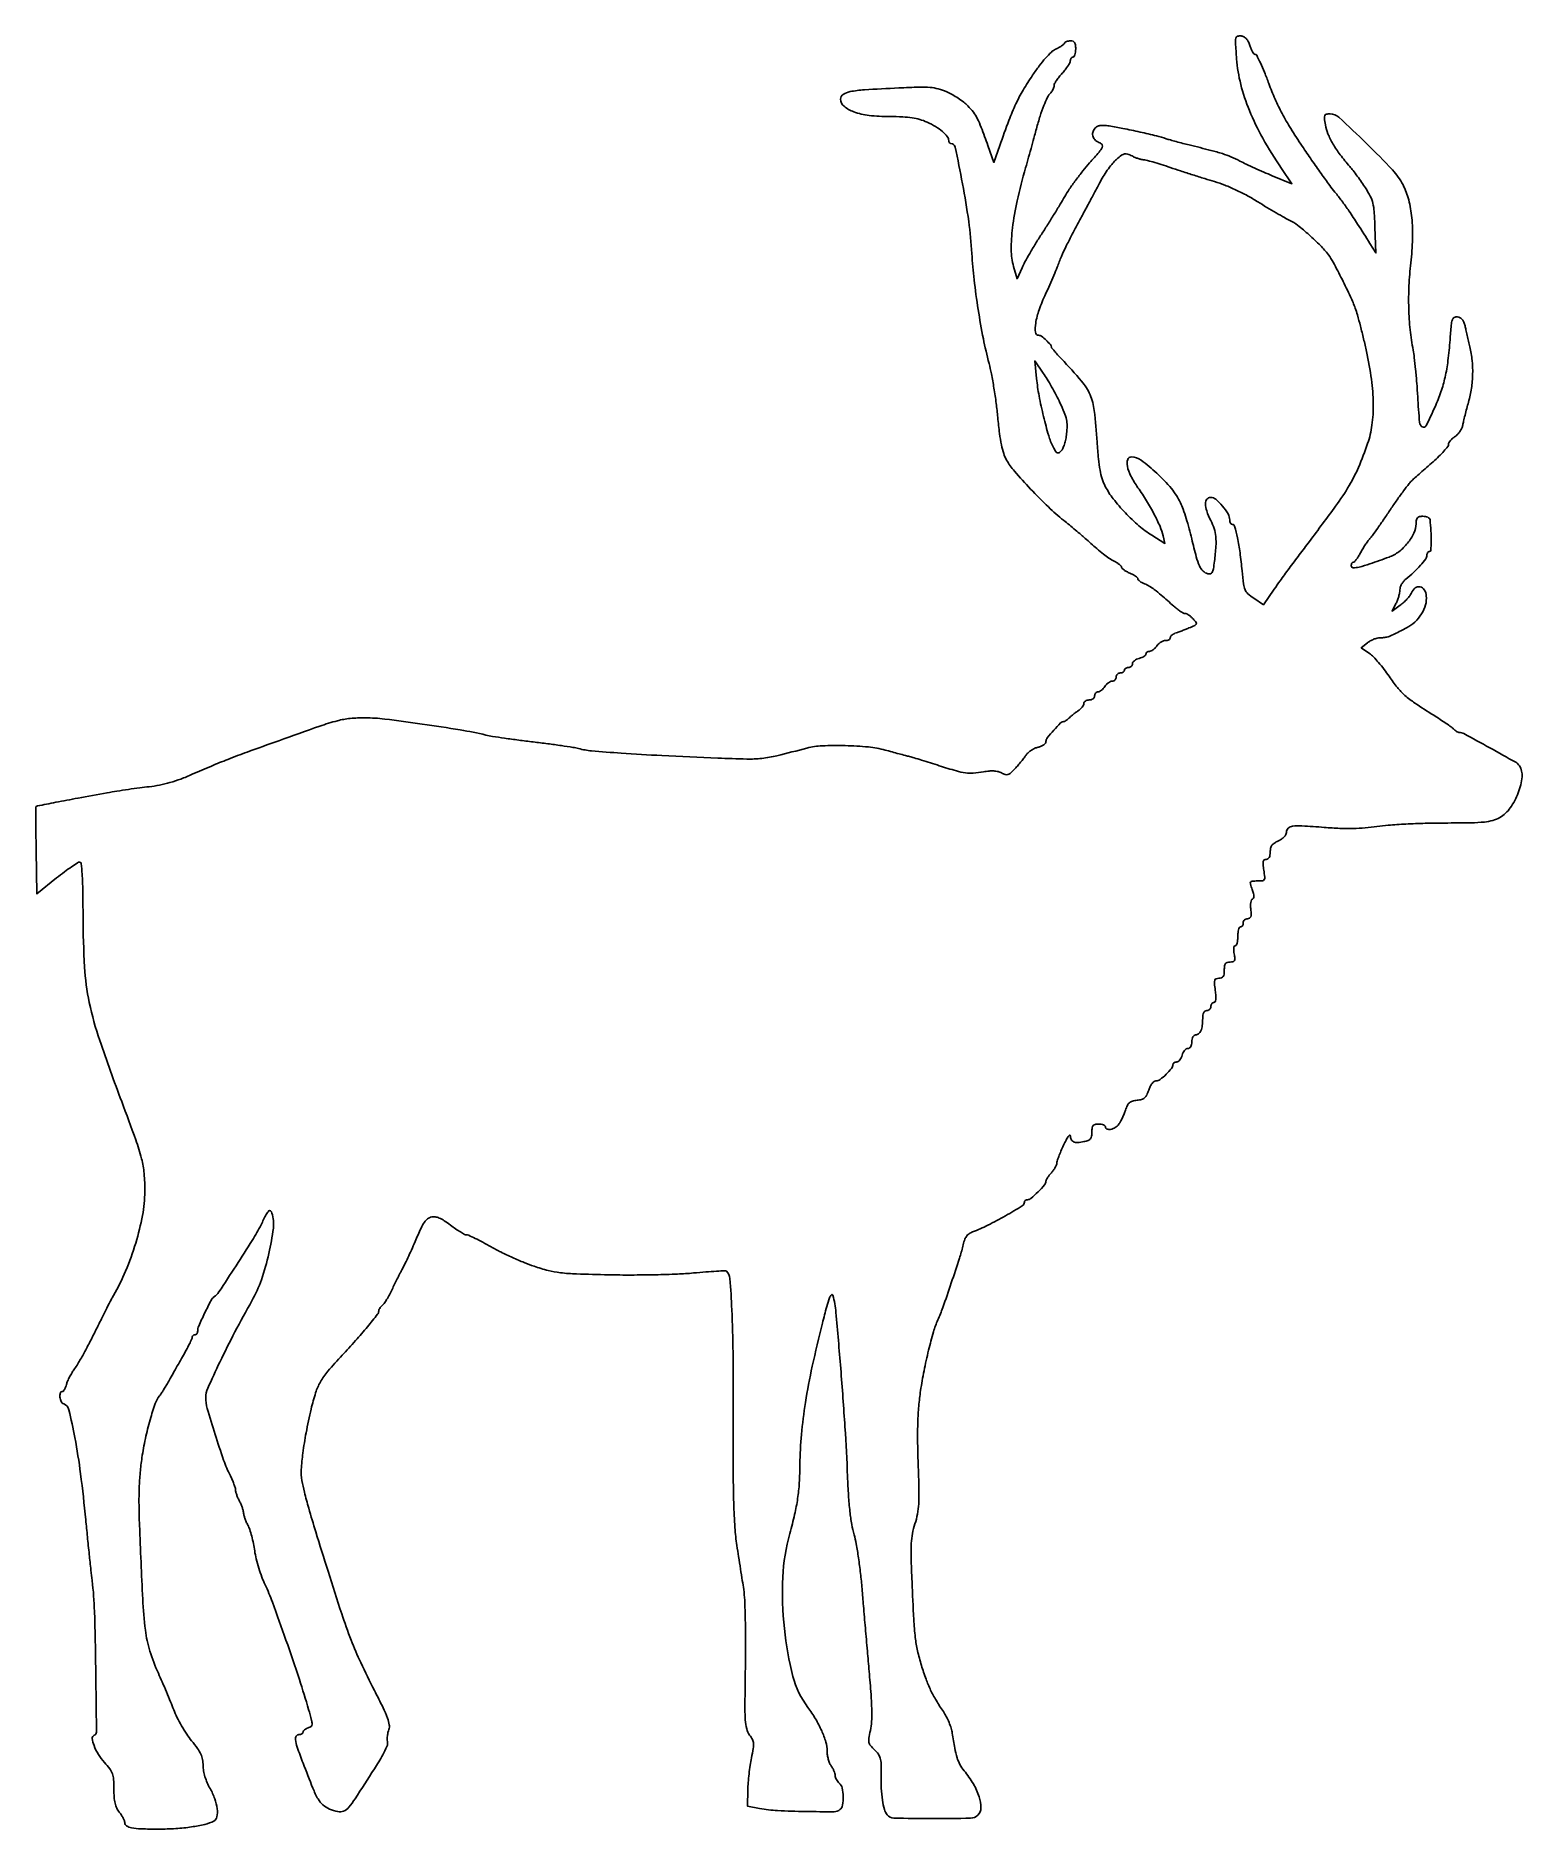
# Model space of a CAD drawing. Extents: x 0 to 550, y 0 to 664.
import ezdxf

# ---------------------------------------------------------------- set-up
doc = ezdxf.new("R2010")
doc.units = 0

msp = doc.modelspace()

# ---------------------------------------------------------------- linework, layer by layer
for points in [[(444.557055, 655.327208, 0.042878), (446.09555, 645.907653, 0.035307), (449.282562, 636.23181, 0.031072), (454.248621, 625.974705, 0.020306), (461.161692, 614.790367), (465.019697, 609.080734), (457.759848, 612.078774, -0.004973), (454.634711, 613.405869, -0.003813), (451.245645, 614.91587, -0.003856), (448.095868, 616.377564, -0.009121), (445.778519, 617.526961, 0.018711), (442.472956, 619.088262, 0.024519), (439.341508, 620.24846, 0.01459), (435.062327, 621.463277, 0.002609), (427, 623.455207, -0.004278), (424.674331, 624.038048, -0.00366), (422.234375, 624.690869, -0.003688), (420.025349, 625.316832, -0.010503), (418.5, 625.796226, 0.021566), (414.917957, 626.835529, 0.004977), (408.796438, 628.264386, 0.005427), (402.399942, 629.61774, 0.01156), (397.421365, 630.49558, 0.021735), (395.39946, 630.714689, 0.058847), (393.961, 630.63827, 0.083742), (392.896302, 630.264369, 0.093585), (392.05949, 629.571681, 0.118543), (391.327067, 628.081182, 0.142343), (391.423571, 626.527459, 0.129255), (392.363864, 625.158636, 0.089612), (393.988892, 624.199813, -0.188452), (394.785353, 623.491555, -0.242649), (394.780834, 622.526512, -0.056727), (393.642273, 620.841073, -0.004631), (390.140583, 616.82195, 0.013073), (387.645041, 613.858068, 0.009387), (385.008274, 610.424649, 0.009489), (382.62025, 607.059433, 0.020108), (380.928068, 604.348113, -0.006057), (379.27914, 601.532986, -0.002603), (377.013849, 597.814763, -0.002575), (374.559895, 593.879176, -0.003398), (372.280617, 590.319164, 0.006298), (370.110245, 586.885558, 0.005954), (367.985226, 583.333903, 0.005928), (366.178845, 580.145201, 0.020656), (365.12369, 578.027535), (363.283233, 573.916741), (362.008146, 578.470905, -0.066566), (361.129598, 584.702631, -0.032031), (361.589462, 592.773046, -0.025557), (363.324801, 602.758753, -0.013337), (366.448419, 615, 0.00079), (367.577794, 619.0038, 0.000699), (368.741854, 623.178125, 0.000702), (369.779956, 626.94149, 0.002142), (370.470069, 629.5, -0.011346), (371.822307, 634.169679, -0.018201), (373.209051, 638.078052, -0.020433), (374.553923, 641.104083, -0.074777), (375.75, 642.821429, 0.04356), (376.228413, 643.424593, 0.035492), (376.632812, 644.143265, 0.036768), (376.910703, 644.863814, 0.07378), (377, 645.465673, -0.124492), (377.178215, 646.170348, -0.022274), (377.88125, 647.343293, -0.022842), (378.851449, 648.673452, -0.018879), (380, 650, 0.019867), (381.148494, 651.331792, 0.023647), (382.11875, 652.677689, 0.023377), (382.818574, 653.870498, 0.121553), (383, 654.605755, -0.070018), (383.074988, 655.138616, -0.085856), (383.29375, 655.590441, -0.100127), (383.618662, 655.892526, -0.138225), (384, 656, 0.254951), (384.384262, 656.209557, 0.06271), (384.70625, 656.88125, 0.048861), (384.927234, 657.850749, 0.031626), (385, 659, 0.030982), (384.908402, 660.47682, 0.111619), (384.590278, 661.358696, 0.162596), (384.002503, 661.833911, 0.089622), (383.083333, 662, 0.04108), (382.325313, 661.937616, 0.048768), (381.631771, 661.751867, 0.055853), (381.096754, 661.479603, 0.154364), (380.833333, 661.155291, -0.129043), (380.532981, 660.745525, -0.020558), (379.728475, 660.145912, -0.021605), (378.697874, 659.505241, -0.017427), (377.540199, 658.905291, 0.080229), (375.989575, 657.836707, 0.02056), (373.870805, 655.634856, 0.019098), (371.494786, 652.737559, 0.013451), (369.040199, 649.312204, 0.0156), (365.507876, 643.723844, 0.02425), (362.855573, 638.67849, 0.018995), (360.297003, 632.584685, 0.005914), (356.914864, 623.252625), (354.733933, 617.00525), (352.49466, 623.252625, 0.004075), (350.017679, 629.989807, 0.027045), (348.575515, 633.267102, 0.047061), (347.136152, 635.549327, 0.029335), (345.060175, 637.938442, 0.034294), (343.546524, 639.288131, 0.018094), (341.50162, 640.75869, 0.017921), (339.290025, 642.118986, 0.026325), (337.248218, 643.138124, 0.034867), (334.118472, 644.24739, 0.047587), (331.173919, 644.770458, 0.027606), (327.158638, 644.872888, 0.004684), (319.5, 644.573579, 0.003218), (306.774823, 643.874723, 0.031771), (301.458164, 643.207627, 0.099032), (298.914535, 642.174634, 0.252046), (298, 640.475663, 0.221064), (299.245257, 637.796794, 0.089054), (302.825379, 635.733151, 0.058405), (308.513174, 634.409889, 0.027402), (316.065724, 633.978038, -0.010063), (320.950193, 633.868346, -0.025967), (324.460724, 633.535607, -0.034115), (327.295207, 632.917735, -0.03577), (329.973235, 631.926985, -0.029525), (333.126092, 630.265957, -0.041292), (335.705243, 628.399434, -0.047973), (337.469738, 626.564874, -0.1691), (338, 625.041813, 0.075524), (338.060468, 624.643773, 0.089045), (338.235932, 624.306033, 0.100717), (338.496876, 624.080255, 0.128834), (338.803173, 624, -0.355107), (340.386322, 622.713383, -0.004491), (343.098042, 609.12303, -0.012522), (345.387729, 595.193637, -0.020178), (346.558463, 583.227572, 0.014667), (347.39747, 573.553202, 0.009894), (348.895796, 562.573678, 0.009933), (350.811092, 551.758798, 0.0158), (352.923528, 542.602601, -0.017229), (353.805434, 538.729545, -0.007255), (354.734811, 533.470742, -0.007168), (355.566741, 527.816157, -0.009272), (356.159124, 522.605386, 0.007644), (356.813673, 516.675827, 0.019381), (357.521162, 512.400265, 0.026552), (358.353899, 509.216639, 0.052115), (359.403934, 506.820826, 0.049663), (362.349536, 502.66363, 0.010607), (368.305705, 496.099812, 0.011745), (374.886935, 489.468449, 0.022381), (380.528497, 484.510941, -0.0029), (382.651659, 482.787007, -0.002316), (384.920871, 480.904864, -0.002341), (387.005324, 479.142935, -0.005919), (388.5, 477.836592, 0.002844), (392.775247, 474.053418, 0.013027), (395.325829, 471.936858, 0.021671), (397.276292, 470.534717, 0.025094), (399.25, 469.378897, -0.022742), (400.3031, 468.768824, -0.030606), (401.192187, 468.118209, -0.031284), (401.835231, 467.512537, -0.190446), (402, 467.09564, 0.21075), (402.178807, 466.690266, 0.032563), (402.88125, 466.128184, 0.031599), (403.851013, 465.538182, 0.022678), (405, 465, -0.024014), (406.148903, 464.45811, -0.033067), (407.11875, 463.857002, -0.034766), (407.817096, 463.280089, -0.20553), (408, 462.853929, 0.18904), (408.160621, 462.444278, 0.044846), (408.715545, 461.943831, 0.039958), (409.503303, 461.445194, 0.03029), (410.435898, 461.024371, -0.042881), (412.217231, 460.166017, -0.029378), (414.078917, 458.910106, -0.015866), (416.652716, 456.811905, -0.002893), (421.270271, 452.75, 0.01722), (422.538701, 451.697099, 0.021152), (423.794736, 450.807813, 0.020145), (424.893069, 450.159107, 0.123932), (425.525121, 450, -0.114716), (426.094047, 449.867729, -0.033541), (426.876866, 449.415427, -0.031777), (427.715904, 448.771586, -0.029304), (428.490983, 448.009964, -0.025093), (429.533722, 446.734616, -0.27657), (429.594148, 446.10421, -0.177799), (429.054291, 445.575692, -0.010341), (426.895971, 444.657602, -0.0019), (425.46746, 444.090835, -0.00171), (423.983504, 443.514435, -0.001713), (422.649093, 443.006606, -0.005408), (421.75, 442.679023, 0.048945), (421.080581, 442.366815, 0.055324), (420.514063, 441.940825, 0.063242), (420.127192, 441.471317, 0.141657), (420, 441.031385, -0.168416), (419.863594, 440.637904, -0.094796), (419.477348, 440.302969, -0.075511), (418.901346, 440.076501, -0.056026), (418.220759, 440, 0.091287), (417.434551, 439.855253, 0.047927), (416.540724, 439.4125, 0.045499), (415.683198, 438.765149, 0.052224), (415, 438, -0.038332), (414.353917, 437.234732, -0.039803), (413.606151, 436.5875, -0.043072), (412.871239, 436.139145, -0.115942), (412.279241, 436, 0.075101), (411.790476, 435.92617, 0.088817), (411.375777, 435.711847, 0.100695), (411.098553, 435.393142, 0.129515), (411, 435.019052, -0.196992), (410.827615, 434.598489, -0.05533), (410.265625, 434.141941, -0.046776), (409.457085, 433.722843, -0.034719), (408.5, 433.410644, 0.049341), (407.543644, 433.067489, 0.059134), (406.734375, 432.55872, 0.069524), (406.183419, 431.970385, 0.15466), (406, 431.391592, -0.10697), (405.885096, 430.860654, -0.099479), (405.559375, 430.40878, -0.095894), (405.072633, 430.105835, -0.091635), (404.5, 430, 0.064853), (403.926543, 429.925306, 0.082425), (403.440625, 429.70625, 0.098894), (403.115568, 429.381354, 0.148195), (403, 429, -0.148195), (402.884432, 428.618646, -0.098894), (402.559375, 428.29375, -0.082425), (402.073457, 428.074694, -0.064853), (401.5, 428, 0.099038), (400.927543, 427.885486, 0.097945), (400.440625, 427.559375, 0.097945), (400.114514, 427.072457, 0.099038), (400, 426.5, -0.098461), (399.886165, 425.92753, -0.097807), (399.561864, 425.440625, -0.098079), (399.077685, 425.114545, -0.099619), (398.508474, 425, 0.107418), (397.846761, 424.856181, 0.050645), (397.088184, 424.4125, 0.046919), (396.356259, 423.765087, 0.048682), (395.767927, 423, -0.041443), (395.196905, 422.234793, -0.043473), (394.515842, 421.5875, -0.047568), (393.831058, 421.140779, -0.121331), (393.259453, 421, 0.11835), (392.779072, 420.884679, 0.100623), (392.369964, 420.559375, 0.092478), (392.09527, 420.072881, 0.082583), (392, 419.5, -0.130775), (391.846791, 418.924246, -0.10214), (391.416667, 418.4375, -0.08892), (390.769411, 418.111864, -0.072314), (390, 418, 0.062099), (389.235262, 417.904653, 0.080414), (388.5875, 417.624223, 0.097914), (388.153955, 417.208638, 0.154036), (388, 416.720759, -0.121825), (387.853178, 416.127108, -0.043131), (387.376507, 415.38526, -0.039704), (386.68965, 414.628009, -0.037211), (385.877471, 413.970759, 0.009243), (384.969237, 413.316244, 0.006966), (383.994784, 412.564848, 0.007048), (383.098369, 411.832666, 0.016123), (382.448899, 411.25, -0.018884), (381.909499, 410.77143, -0.022998), (381.368778, 410.367188, -0.022389), (380.891864, 410.073998, -0.12729), (380.605907, 410, 0.198537), (379.395782, 409.499774, 0.0143), (376.850569, 406.812443, 0.015334), (374.477887, 403.989656, 0.168651), (374, 402.613159, -0.170956), (373.787315, 402.009293, -0.068045), (373.14035, 401.397285, -0.056721), (372.193327, 400.869501, -0.044758), (371.073531, 400.51615, 0.051927), (369.84662, 400.109614, 0.037513), (368.580165, 399.419859, 0.038126), (367.463639, 398.571212, 0.064709), (366.694989, 397.686695, -0.017576), (365.950608, 396.646953, -0.007335), (364.878034, 395.296331, -0.007246), (363.686579, 393.882689, -0.009318), (362.548692, 392.619963, -0.018562), (360.943042, 391.026462, -0.107267), (359.918037, 390.424841, -0.152863), (358.91754, 390.411164, -0.050465), (357.542386, 390.977316, 0.06175), (356.251479, 391.475121, 0.044452), (354.724191, 391.715115, 0.037822), (352.938442, 391.699774, 0.023672), (350.865151, 391.425482, -0.024335), (347.100036, 390.932442, -0.054771), (344.225468, 391.012614, -0.037078), (340.819187, 391.743758, -0.006381), (334.5, 393.686893, 0.001834), (331.217186, 394.729117, 0.001906), (327.96875, 395.733737, 0.001834), (325.152227, 396.58175, 0.008306), (323.5, 397.042883, -0.001414), (321.94808, 397.453049, -0.00044), (319.619015, 398.077858, -0.00044), (317.01771, 398.780607, -0.000485), (314.500901, 399.465524, 0.043031), (308.269923, 400.603639, 0.01751), (299.658157, 401.117827, 0.017146), (291.163662, 401.035694, 0.053074), (285.5, 400.179675, -0.004714), (274.413326, 397.388573, -0.031401), (268.806256, 396.400565, -0.032974), (263.223755, 396.145204, -0.005515), (252.5, 396.48034, -0.001861), (231.800669, 397.433041, -0.004691), (216.73819, 398.324231, -0.004784), (205.775433, 399.181578, -0.042357), (201, 400.01252, 0.02417), (198.901737, 400.456704, 0.003585), (194.624734, 401.116721, 0.004032), (189.556016, 401.820037, 0.003461), (184.21186, 402.480112, -0.003337), (178.815631, 403.145269, -0.003655), (173.589877, 403.863734, -0.003419), (169.12963, 404.54138, -0.018228), (166.71186, 405.016574, 0.016641), (157.216598, 406.914121, 0.005463), (143.126772, 409.087397, 0.004756), (129.238363, 410.939877, 0.028865), (122, 411.413764, 0.026225), (116.442688, 411.164766, 0.04045), (111.711343, 410.313247, 0.019311), (105.196804, 408.315605, 0.001978), (90, 402.937971, 0.001409), (78.366924, 398.732543, 0.005364), (71.14233, 396.009612, 0.007185), (65.09484, 393.555305, 0.004343), (58, 390.483602, -0.01494), (53.733588, 388.742868, -0.019658), (49.74106, 387.427749, -0.020931), (45.877302, 386.494362, -0.021784), (42, 385.901954, 0.0059), (38.551771, 385.486673, 0.003269), (34.353125, 384.902726, 0.003259), (30.10745, 384.255625, 0.005249), (26.5, 383.642818, 0.000993), (15.726102, 381.673945, 0.002185), (7.500314, 380.116633, 0.000416), (0.684417, 378.789485, 0.145108), (0.224552, 378.549288, 0.202629), (0.11455, 378.290125, 0.00039), (0.110929, 373.650505, 0.00266), (0.138782, 368.414242, 0.001634), (0.224552, 362.247308), (0.5, 346.21218), (7.801682, 352.10609, -0.007476), (10.68623, 354.364105, -0.010762), (13.310501, 356.268217, -0.006791), (15.547409, 357.774326, -0.146093), (16.301682, 357.998478, -0.383573), (16.920741, 357.440218, -0.010474), (17.249917, 353.507923, -0.011906), (17.479814, 347.579241, -0.002868), (17.570363, 337.748478, 0.013806), (18.148884, 319.143441, 0.036862), (19.899787, 305.994956, 0.030881), (23.741202, 291.99616, 0.007417), (31.874819, 269.320147, -0.003345), (37.07445, 255.187072, -0.02356), (39.230938, 248.184349, -0.041028), (40.170371, 242.698859, -0.023655), (40.440481, 236, -0.045084), (39.584177, 227.20984, -0.026594), (37.07066, 216.956137, -0.025974), (33.347226, 206.611565, -0.032659), (28.801845, 197.5, 0.013487), (28.088691, 196.197855, 0.00119), (26.384097, 192.85625, 0.001557), (24.372527, 188.858749, 0.001212), (22.209341, 184.5, -0.005307), (19.960503, 180.060357, -0.005868), (17.690372, 175.81671, -0.005477), (15.671502, 172.240298, -0.029841), (14.445047, 170.386674, 0.023022), (13.501225, 169.001609, 0.017806), (12.599204, 167.413364, 0.018129), (11.862547, 165.867292, 0.040644), (11.444947, 164.636674, -0.029894), (11.126329, 163.626999, -0.041761), (10.715672, 162.774523, -0.048216), (10.279313, 162.17447, -0.21463), (9.891592, 162, 0.336125), (9.14909, 161.437277, 0.098261), (9.030354, 159.915361, 0.081046), (9.509694, 158.246959, 0.193067), (10.438843, 157.385095, -0.248309), (12.353237, 155.191848, -0.010849), (14.532266, 144.925456, -0.015068), (16.659542, 131.514569, -0.007618), (18.570952, 114.510894, 0.001058), (19.195264, 108.213842, 0.000957), (19.866931, 101.706325, 0.000958), (20.490698, 95.881425, 0.003064), (20.937952, 92, -0.022721), (21.798415, 80.6122, -0.004128), (22.258713, 59.430359, -0.000682), (22.543539, 35.906899, -0.325791), (21.709473, 34.736491, 0.355517), (20.981039, 33.589667, 0.061469), (21.638426, 30.904079, 0.049707), (23.255322, 27.658369, 0.045066), (25.528009, 24.678582, -0.023881), (27.487133, 22.323614, -0.076777), (28.449257, 20.532311, -0.068553), (28.882287, 18.425828, -0.016465), (29, 14.852079, 0.01703), (29.103401, 11.817204, 0.040251), (29.438126, 9.580872, 0.052249), (30.049606, 7.815458, 0.057232), (31, 6.272871, -0.021809), (31.765537, 5.207115, -0.023729), (32.4125, 4.107586, -0.02409), (32.87255, 3.120733, -0.097319), (33, 2.47213, 0.252089), (33.659645, 1.246915, 0.097505), (35.502656, 0.492296, 0.041127), (39.009955, 0.097754, 0.007453), (45.567436, 0, 0.016239), (51.906081, 0.20592, 0.020307), (57.758554, 0.826007, 0.022195), (62.678112, 1.774949, 0.060326), (66, 3.008052, 0.233661), (67.142741, 4.556516, 0.073954), (67.228539, 7.509922, 0.057776), (66.34437, 11.218864, 0.042482), (64.564461, 15.055647, -0.0288), (63.521416, 17.152001, -0.027708), (62.710972, 19.381207, -0.028971), (62.188049, 21.561701, -0.043638), (62.012045, 23.507092, 0.046404), (61.794171, 25.775644, 0.061412), (61.159398, 27.749409, 0.047002), (59.921537, 29.872978, 0.016043), (57.75, 32.707183, -0.02544), (55.949026, 35.151515, -0.015171), (54.048387, 38.225337, -0.015168), (52.33647, 41.410903, -0.02529), (51.11685, 44.200091, 0.005865), (49.96896, 47.130235, 0.003021), (48.466961, 50.772359, 0.003002), (46.876346, 54.50129, 0.004535), (45.442504, 57.727087, -0.031941), (42.321143, 65.933141, -0.043279), (40.644438, 73.68149, -0.019908), (39.643793, 85.181386, -0.002033), (38.47064, 112.5, -0.007019), (38.284059, 120.017966, -0.011708), (38.364071, 126.347895, -0.013335), (38.720076, 132.016166, -0.014504), (39.372406, 137.5, -0.016404), (40.658868, 144.561236, -0.016074), (42.412793, 151.571511, -0.014543), (44.302583, 157.545193, -0.086626), (45.888139, 160.391154, 0.025219), (46.356935, 161.033188, 0.00532), (47.105744, 162.202402, 0.005561), (47.94553, 163.578722, 0.005248), (48.771128, 165, -0.00035), (49.778372, 166.773768, -0.000121), (51.236561, 169.336032, -0.00012), (52.845378, 172.159808, -0.000139), (54.377692, 174.846066, 0.005701), (55.765456, 177.34305, 0.008129), (56.935947, 179.593506, 0.004941), (57.866041, 181.502019, 0.111353), (58, 182.096066, -0.109842), (58.076684, 182.440917, -0.09988), (58.29375, 182.734469, -0.095075), (58.618203, 182.931347, -0.089192), (59, 183, 0.140473), (59.381338, 183.109292, 0.099901), (59.70625, 183.41649, 0.085084), (59.925081, 183.875921, 0.068797), (60, 184.417838, -0.104919), (60.380703, 186.212142, -0.007061), (62.587618, 190.995563, -0.006452), (64.93952, 195.751037, -0.121533), (66.021922, 197, 0.092478), (67.839201, 198.868418, 0.002447), (74.217455, 208.55719, 0.005338), (80.183971, 217.935236, 0.022354), (83.454223, 223.764531, -0.005002), (85.414561, 227.561875, -0.067164), (86.323873, 228.833737, -0.400657), (86.94274, 228.867088, -0.139687), (87.484414, 228.049109, -0.107719), (88.007133, 222.427722, -0.025776), (86.379187, 213.135229, -0.02732), (83.579903, 203.385596, -0.04497), (80.052473, 195.572932, 0.007887), (73.776732, 184.036184, 0.009281), (68.211433, 172.91189, 0.005957), (63.717991, 163.20142, 0.105763), (63, 159.845055, 0.069317), (63.569927, 155.753811, 0.006708), (66.444139, 146.130676, 0.008773), (69.621061, 136.58252, 0.033261), (72.100027, 130.80393, -0.014042), (72.827359, 129.273552, -0.015534), (73.441883, 127.754926, -0.015041), (73.885001, 126.432713, -0.073454), (74, 125.654145, 0.065506), (74.0969, 124.917698, 0.018363), (74.438815, 123.805973, 0.018188), (74.922038, 122.565513, 0.018225), (75.493839, 121.364307, -0.018799), (76.066547, 120.157625, -0.018309), (76.552483, 118.900765, -0.018561), (76.897297, 117.766795, -0.062547), (77, 117, 0.065112), (77.107703, 116.225949, 0.018281), (77.47478, 115.059375, 0.018108), (77.990738, 113.758622, 0.018165), (78.598971, 112.5, -0.043047), (79.271883, 110.910388, -0.014157), (79.989203, 108.471875, -0.013984), (80.635666, 105.708596, -0.015388), (81.103615, 103, 0.024709), (81.665007, 100.076374, 0.014577), (82.607761, 96.646875, 0.014564), (83.751943, 93.268431, 0.024095), (84.935016, 90.5, -0.025661), (87.688363, 84.000866, -0.003437), (92.68308, 69.994292, -0.004302), (97.634473, 55.398973, -0.009834), (101.055781, 44.291242, -0.004701), (102.166437, 40.273788, -0.070261), (102.340305, 38.832189, -0.218112), (101.958772, 38.041873, -0.096348), (100.917622, 37.473854, 0.041411), (100.183813, 37.172126, 0.051076), (99.563302, 36.770055, 0.059676), (99.136374, 36.333787, 0.165324), (99, 35.932612, -0.15811), (98.884635, 35.576906, -0.097128), (98.559375, 35.273955, -0.079016), (98.073619, 35.069412, -0.060283), (97.5, 35, 0.254174), (96.468914, 34.439649, 0.18156), (96.181721, 33.130646, 0.048977), (96.852449, 30.402901, 0.005665), (99.017599, 24.47719, 0.004134), (102.632397, 15.154898, 0.036111), (104.562651, 11.162717, 0.083061), (106.381778, 8.950964, 0.080417), (108.840737, 7.422078, 0.049693), (111.876701, 6.494657, 0.146496), (114.026924, 6.696837, 0.122899), (115.940172, 8.089606, 0.030318), (118.26658, 11.238064, 0.001683), (125.401832, 22.312002, 0.013623), (128.517421, 27.488832, 0.027541), (130.056156, 30.598835, 0.148925), (130.258259, 32.450617, -0.048647), (130.172314, 33.405651, -0.025844), (130.242576, 34.592235, -0.025468), (130.441054, 35.808619, -0.035841), (130.749294, 36.863375, 0.132524), (130.913181, 38.630824, 0.045295), (130.241684, 41.139104, 0.024986), (128.63864, 44.908903, 0.005168), (125.421742, 51.363375, -0.008511), (120.378321, 61.654444, -0.016867), (116.797909, 70.007962, -0.013326), (113.299847, 79.755697, -0.003531), (108.242054, 95.5, -0.001126), (103.707709, 110.079832, -0.004801), (101.102887, 118.819416, -0.007874), (99.499218, 124.744692, -0.02004), (98.577458, 129.101488, -0.057124), (98.358912, 133.122624, -0.017336), (98.935945, 139.210885, -0.015235), (100.14785, 146.738177, -0.009398), (102.007897, 155.512483, -0.019426), (103.66215, 161.57125, -0.054642), (105.429394, 165.587129, -0.046257), (108.187104, 169.481289, -0.010975), (113.5, 175.411076, 0.006985), (118.437471, 180.83415, 0.008791), (122.849108, 185.997912, 0.00402), (126.58704, 190.607163, 0.169946), (127, 191.787048, -0.102728), (127.093324, 192.23648, -0.040546), (127.392325, 192.796343, -0.037958), (127.824531, 193.367902, -0.038705), (128.335573, 193.863538, 0.068505), (128.990022, 194.578445, 0.013342), (129.94677, 196.045794, 0.013946), (130.976476, 197.830839, 0.012504), (131.945013, 199.735982, -0.001817), (132.894387, 201.706583, -0.001768), (133.866573, 203.68807, -0.001743), (134.733166, 205.423418, -0.006594), (135.293404, 206.5, 0.00709), (136.537808, 208.897113, 0.005774), (137.804048, 211.497795, 0.005308), (139.114595, 214.348312, 0.00403), (140.492901, 217.5, -0.005681), (142.675132, 222.445438, -0.041218), (143.940702, 224.711621, -0.089631), (145.116123, 225.922627, -0.094182), (146.621717, 226.619905, -0.10382), (147.932316, 226.671051, -0.060655), (149.445013, 226.221199, -0.043019), (151.272658, 225.231749, -0.017485), (153.582098, 223.592921, 0.011611), (155.473684, 222.216924, 0.015252), (157.265312, 221.055421, 0.012727), (158.795673, 220.180777, 0.124073), (159.512967, 220, -0.108281), (160.308113, 219.825759, -0.005605), (162.693375, 218.695081, -0.008679), (165.510948, 217.259516, -0.006177), (168.619165, 215.557723, 0.013598), (172.217101, 213.656647, 0.00844), (176.535005, 211.613197, 0.008465), (180.867932, 209.739182, 0.015109), (184.5, 208.36764, 0.020461), (189.730667, 206.807115, 0.033777), (194.264671, 205.975081, 0.020086), (200.263424, 205.531593, 0.003157), (212.104265, 205.208091, 0.005813), (220.477073, 205.129601, 0.004763), (229.425642, 205.234987, 0.004813), (237.651986, 205.48948, 0.012649), (243.541265, 205.877841, -0.003195), (248.104228, 206.265501, -0.005104), (252.00781, 206.531969, -0.001354), (255.39937, 206.719516, -0.212602), (255.747365, 206.585969, -0.179628), (257.024031, 203.801769, -0.006911), (257.723539, 192.281613, -0.009367), (258.169736, 176.401267, -0.003255), (258.234903, 153.5, 0.001768), (258.23236, 133.572184, 0.006112), (258.434139, 120.665268, 0.009228), (258.853933, 111.606871, 0.022815), (259.586225, 105, -0.000435), (260.232664, 100.866672, -0.000323), (260.940128, 96.297783, -0.000326), (261.602343, 91.984114, -0.000736), (262.096963, 88.715856, -0.026912), (262.470681, 84.790353, -0.004762), (262.704192, 77.398647, -0.005143), (262.806358, 68.71872, -0.00461), (262.7367, 59.715856, 0.001826), (262.556056, 46.13977, 0.018071), (262.707142, 40.436691, 0.045491), (263.214156, 37.160595, 0.09681), (264.296118, 34.847263, -0.042646), (265.328101, 33.146006, -0.094708), (265.732579, 31.691118, -0.062011), (265.655112, 29.827786, -0.010682), (264.997363, 26.347263, 0.014684), (264.514371, 23.674403, 0.008645), (264.086647, 20.455804, 0.008643), (263.770226, 17.222161, 0.014597), (263.631215, 14.502281), (263.5, 8.504562), (268, 7.662249, 0.032912), (274.652739, 6.865207, 0.009662), (284.939458, 6.514147, 0.004285), (295.588904, 6.447888, 0.172526), (297.75, 7.222174, 0.18097), (298.737217, 8.918701, 0.048665), (298.964237, 12.079961, 0.048821), (298.57206, 15.248997, 0.165841), (297.5, 17, -0.054914), (296.923602, 17.596389, -0.042206), (296.431283, 18.357298, -0.04331), (296.089412, 19.158415, -0.074447), (295.968197, 19.872445, 0.065485), (295.852858, 20.633939, 0.029208), (295.514453, 21.592112, 0.028295), (295.032536, 22.578457, 0.034141), (294.468197, 23.44113, -0.066144), (293.903758, 24.437392, -0.030249), (293.428597, 25.857471, -0.029301), (293.102285, 27.436161, -0.035683), (292.990857, 28.94113, 0.071907), (292.503783, 32.250396, 0.031642), (290.970209, 36.413274, 0.029536), (288.689279, 40.84545, 0.028463), (285.87627, 45.035434, -0.099438), (280.332039, 56.514764, -0.037118), (277.156458, 74.216126, -0.036902), (276.593133, 93.281615, -0.057417), (279.192786, 109.5, 0.011851), (280.972029, 116.469687, 0.020319), (282.078908, 122.36444, 0.020837), (282.686585, 128.22537, 0.013284), (282.926997, 135.075931, -0.020888), (283.480987, 146.08432, -0.016474), (284.968685, 157.924159, -0.014095), (287.499354, 171.362985, -0.008286), (291.242068, 187.283736, -0.004161), (292.858545, 193.464933, -0.023519), (293.901536, 196.708234, -0.106955), (294.593462, 197.784732, -0.577852), (295.119969, 197.643812, -0.042972), (296.252229, 191.256102, -0.002261), (298.016365, 170.55678, -0.003993), (299.591733, 148.870082, -0.006565), (300.536762, 130.5, 0.006939), (300.9029, 123.484831, 0.011649), (301.429212, 117.607958, 0.013854), (302.11241, 112.77112, 0.027577), (302.968255, 109, -0.025114), (303.756838, 105.602819, -0.007863), (304.600771, 100.44375, -0.007835), (305.36328, 94.64528, -0.008586), (305.917782, 89, 0.000823), (306.445163, 82.612978, 0.000399), (307.139796, 74.443818, 0.000395), (307.876919, 65.934961, 0.000569), (308.543914, 58.404487, -0.004321), (309.234544, 49.879715, -0.012717), (309.509588, 44.002366, -0.01821), (309.445029, 39.723354, -0.042265), (309.010238, 36.545682, 0.014299), (308.441402, 33.617413, 0.093473), (308.475897, 32.126572, 0.122364), (309.054982, 30.937074, 0.031714), (310.533878, 29.381023, -0.047353), (311.951402, 27.793069, -0.093681), (312.679391, 26.275573, -0.060096), (312.975391, 24.18173, -0.010832), (312.970366, 20.239828, 0.016892), (313.025846, 15.122653, 0.02655), (313.454637, 10.748183, 0.030556), (314.194685, 7.308009, 0.100385), (315.248079, 5.25, 0.223408), (317.639878, 4.070889, 0.004232), (331.894344, 3.928984, 0.004613), (346.061993, 4.03858, 0.194508), (348.8, 5.2, 0.200599), (349.890964, 7.858179, 0.073992), (349.256072, 11.942717, 0.05804), (347.117997, 16.757982, 0.040528), (343.68724, 21.61647, -0.050749), (342.163152, 23.871048, -0.047042), (341.078581, 26.443409, -0.031649), (340.208845, 29.971234, -0.009208), (339.316486, 35.5, 0.04094), (338.90296, 37.319821, 0.021567), (338.11108, 39.5, 0.021312), (337.10198, 41.676439, 0.030646), (336.013747, 43.5, -0.015414), (333.338745, 47.687343, -0.0236), (331.3103, 51.486028, -0.022786), (329.600551, 55.55593, -0.013144), (327.899186, 60.590975, -0.019041), (326.443833, 66.02902, -0.027788), (325.615397, 70.917898, -0.015213), (325.063567, 77.642804, -0.002134), (324.406187, 91.564927, -0.003899), (324.085926, 100.680678, -0.019646), (324.146915, 105.776849, -0.033545), (324.583549, 109.449897, -0.033837), (325.506859, 113.020649, 0.034889), (326.43055, 116.624084, 0.032044), (326.877776, 120.425196, 0.018557), (326.962866, 125.762317, 0.003686), (326.690357, 135.308211, -0.005779), (326.48102, 143.902441, -0.011491), (326.550375, 150.711947, -0.013765), (326.908993, 156.613336, -0.014738), (327.587607, 162.352489, -0.012547), (328.857338, 169.650304, -0.010665), (330.553951, 177.284417, -0.010592), (332.376968, 184.104366, -0.034355), (333.986805, 188.5, 0.020361), (335.796848, 193.044539, 0.00318), (338.944407, 202.175579, 0.003056), (341.980429, 211.353026, 0.022418), (343.207048, 215.810442, -0.026459), (343.819383, 217.967357, -0.067998), (344.545234, 219.413055, -0.086623), (345.511254, 220.401533, -0.066673), (346.843876, 221.113921, 0.025975), (352.469264, 223.556986, 0.014753), (359.015465, 227.058387, 0.006788), (365.23675, 230.739032, 0.261472), (366, 232.098776, -0.125868), (366.087915, 232.442477, -0.100776), (366.335385, 232.735265, -0.090035), (366.705565, 232.932061, -0.077414), (367.141737, 233, 0.1818), (368.447025, 233.490825, 0.016143), (371.059094, 235.932169, 0.016115), (373.508547, 238.537034, 0.182598), (374, 239.837889, -0.121917), (374.115396, 240.304111, -0.019676), (374.5875, 241.119897, -0.020729), (375.234253, 242.054346, -0.016896), (376, 243, 0.024288), (376.765501, 243.974449, 0.026182), (377.4125, 244.995136, 0.026943), (377.870406, 245.922299, 0.101564), (378, 246.553713, -0.081808), (378.124758, 247.311112, -0.008609), (378.731505, 249.006253, -0.01047), (379.536605, 251.010994, -0.008217), (380.490231, 253.150703, -0.011376), (381.449419, 255.094318, -0.029581), (382.251826, 256.431918, -0.091446), (382.750149, 256.933774, -0.603367), (382.990231, 256.809017, 0.109677), (383.319931, 255.363564, 0.176524), (384.209347, 254.486145, 0.121435), (385.743643, 254.195088, 0.04052), (388.024399, 254.505359, 0.037656), (389.583958, 254.973267, 0.128136), (390.439343, 255.586053, 0.132718), (390.870282, 256.524753, 0.041646), (391, 258.079455, -0.031972), (391.09974, 259.637656, -0.146057), (391.464001, 260.457946, -0.170095), (392.183017, 260.875242, -0.047259), (393.5, 261, -0.038131), (394.457356, 260.926884, -0.057076), (395.265625, 260.70625, -0.074992), (395.817169, 260.382936, -0.226478), (396, 260, 0.311015), (396.564361, 259.180472, 0.139185), (397.933648, 259.059555, 0.09124), (399.649826, 259.726167, 0.098771), (400.961479, 260.946555, 0.032126), (401.575037, 261.924559, 0.014049), (402.266001, 263.291697, 0.013836), (402.920787, 264.789215, 0.017977), (403.432238, 266.196555, -0.035537), (404.126741, 267.917006, -0.103547), (404.90927, 268.923056, -0.109616), (406.001532, 269.498667, -0.042558), (407.691929, 269.809027, 0.043366), (409.395653, 270.124677, 0.111495), (410.493308, 270.712898, 0.102049), (411.288236, 271.751264, 0.032815), (412.019481, 273.559027, -0.036219), (412.576392, 274.909325, -0.050178), (413.275884, 276.015525, -0.060567), (414.021212, 276.761271, -0.16772), (414.712881, 277, 0.1628), (416.220965, 277.5044, 0.030202), (418.477481, 279.427993, 0.029821), (420.483566, 281.603665, 0.173006), (421, 283.051522, -0.145132), (421.107247, 283.413219, -0.099335), (421.40878, 283.721385, -0.08348), (421.859629, 283.929071, -0.066374), (422.391592, 284, 0.15466), (422.970385, 284.183419, 0.069524), (423.55872, 284.734375, 0.059134), (424.067489, 285.543644, 0.049341), (424.410644, 286.5, -0.052514), (424.760596, 287.456212, -0.061291), (425.288816, 288.265625, -0.071387), (425.906036, 288.815363, -0.147328), (426.519052, 289, 0.14418), (427.127393, 289.179145, 0.116327), (427.601905, 289.672027, 0.086614), (427.901661, 290.463593, 0.047336), (428, 291.5, -0.048268), (428.096959, 292.502045, -0.079023), (428.389301, 293.301332, -0.105211), (428.838157, 293.815161, -0.162184), (429.393011, 294, 0.18323), (430.497862, 294.418948, 0.110688), (431.327789, 295.568186, 0.070776), (431.839727, 297.464741, 0.030592), (432, 300.081787, -0.035349), (432.09034, 301.358016, -0.083558), (432.378503, 302.263631, -0.125617), (432.855082, 302.801862, -0.150151), (433.5, 303, 0.099038), (434.072457, 303.114514, 0.097945), (434.559375, 303.440625, 0.097945), (434.885486, 303.927543, 0.099038), (435, 304.5, -0.074122), (435.085435, 305.073143, -0.088278), (435.333678, 305.559375, -0.100629), (435.702739, 305.884419, -0.131115), (436.135924, 306, 0.284037), (436.597713, 306.285351, 0.08746), (436.8416, 307.104636, 0.047431), (436.869151, 308.477661, 0.015373), (436.655054, 310.5, -0.010557), (436.351489, 313.125681, -0.097384), (436.465483, 314.259911, -0.232092), (436.976509, 314.807983, -0.091316), (438.01913, 315, 0.083046), (438.981499, 315.160952, 0.165434), (439.584928, 315.628622, 0.115653), (439.907902, 316.504453, 0.030762), (440, 318, -0.030396), (440.093331, 319.53381, -0.124322), (440.427083, 320.397059, -0.169935), (441.064254, 320.849872, -0.070414), (442.125, 321, 0.055231), (443.240413, 321.123588, 0.223568), (443.766446, 321.532353, 0.14695), (443.910996, 322.333623, 0.02102), (443.65, 324, -0.028511), (443.484574, 325.170595, -0.051981), (443.504327, 326.134615, -0.076205), (443.688528, 326.783808, -0.293575), (444.025, 327, 0.28125), (444.401303, 327.229852, 0.050654), (444.713594, 328.028125, 0.041612), (444.929303, 329.158844, 0.026339), (445, 330.5, -0.027026), (445.072542, 331.841111, -0.042582), (445.29375, 332.971875, -0.052312), (445.614308, 333.767902, -0.277684), (446, 334, 0.148195), (446.381354, 334.115568, 0.098894), (446.70625, 334.440625, 0.082425), (446.925306, 334.926543, 0.064853), (447, 335.5, -0.106466), (447.123261, 336.072309, -0.099401), (447.472763, 336.559375, -0.096034), (447.995019, 336.885892, -0.092076), (448.609406, 337, 0.130448), (449.358915, 337.19893, 0.181858), (449.797525, 337.728042, 0.092524), (449.946531, 338.728561, 0.019887), (449.81205, 340.484215, -0.029015), (449.732766, 341.844835, -0.041357), (449.832435, 343.050539, -0.047873), (450.075191, 343.960097, -0.224585), (450.452644, 344.327913, 0.215719), (450.838671, 344.691563, 0.106204), (450.96108, 345.369264, 0.059732), (450.802868, 346.400442, 0.02038), (450.336864, 347.843698, -0.012855), (449.64258, 349.888233, -0.21271), (449.724976, 350.586139, -0.246148), (450.290349, 350.933867, -0.017178), (452.214672, 351, 0.025916), (454.098146, 351.097689, 0.235857), (454.771382, 351.526261, 0.164629), (454.966688, 352.423504, 0.011641), (454.615991, 355, -0.014421), (454.345751, 357.0715, -0.079057), (454.409711, 358.194316, -0.18466), (454.789387, 358.773959, -0.157713), (455.488182, 359, 0.144068), (456.131701, 359.189351, 0.12482), (456.612856, 359.705724, 0.086496), (456.90659, 360.565557, 0.039177), (457, 361.755889, -0.057048), (457.160312, 363.156389, -0.101757), (457.642607, 364.205905, -0.091258), (458.542365, 365.052913, -0.03914), (460, 365.839706, 0.043363), (461.18934, 366.494691, 0.054473), (462.151953, 367.30368, 0.063452), (462.788672, 368.165453, 0.128092), (463, 368.976829, -0.203197), (463.642503, 370.492539, -0.160714), (465.260703, 371.274666, -0.047749), (468.724311, 371.399742, -0.004774), (477, 370.828823, 0.009098), (482.783768, 370.480037, 0.014878), (487.694078, 370.41972, 0.016751), (492.140581, 370.646548, 0.017465), (496.5, 371.169522, -0.019831), (500.696987, 371.652882, -0.005888), (507.14375, 372.061053, -0.005898), (514.40471, 372.349159, -0.006333), (521.5, 372.456989, 0.003137), (531.396959, 372.544131, 0.021342), (536.2756, 372.826223, 0.044005), (539.395203, 373.420973, 0.062009), (542, 374.522878, 0.109557), (545.855034, 378.059182, 0.062384), (548.82095, 383.678519, 0.064474), (550.204028, 389.525737, 0.169111), (549.227964, 393.665388, 0.123694), (547.886787, 394.935144, 0.001818), (538.300537, 400.275612, 0.001803), (528.670545, 405.549429, 0.125002), (526.896451, 406, -0.110385), (526.519393, 406.08427, -0.029494), (525.976056, 406.3802, -0.028404), (525.382667, 406.798913, -0.025941), (524.821429, 407.294299, 0.037078), (523.978813, 408.005331, 0.005243), (522.12567, 409.31798, 0.005952), (519.894096, 410.824812, 0.005035), (517.5, 412.365896, -0.006714), (510.5751, 416.856423, -0.032199), (506.840255, 419.713963, -0.044148), (504.073488, 422.595478, -0.020489), (500.990294, 426.772379, 0.015087), (499.143706, 429.331396, 0.014106), (497.105766, 431.833785, 0.01424), (495.171389, 433.951653, 0.045881), (493.726605, 435.194674), (490.707327, 437.34459), (492.964448, 439.172295, -0.04428), (494.00473, 439.872075, -0.03248), (495.264357, 440.463112, -0.033111), (496.540749, 440.868577, -0.06042), (497.624353, 441, 0.039695), (499.396069, 441.14088, 0.050214), (500.983514, 441.561545, 0.025876), (503.114053, 442.490395, 0.003538), (507.441808, 444.688428, 0.069334), (510.527328, 446.87015, 0.065354), (512.970537, 449.852443, 0.068567), (514.466595, 453.212287, 0.093939), (514.778775, 456.5, 0.111679), (514.034953, 458.781981, 0.209103), (512.48479, 459.890995, 0.220911), (510.68795, 459.47765, 0.121169), (509.259036, 457.669176, -0.052473), (508.621236, 456.586534, -0.02436), (507.586643, 455.322567, -0.023814), (506.360368, 454.088583, -0.030544), (505.115682, 453.082373), (502.076043, 450.917959), (503.531861, 453.708979, 0.028118), (504.089755, 454.943104, 0.02165), (504.561842, 456.34395, 0.022094), (504.889157, 457.695674, 0.047703), (504.993839, 458.759787, -0.079872), (505.156143, 459.752057, -0.045642), (505.644371, 460.86695, -0.04416), (506.357586, 461.927006, -0.055308), (507.199766, 462.759787, 0.020877), (510.091032, 465.250107, 0.023844), (512.632947, 467.869761, 0.021575), (514.551791, 470.244978, 0.160449), (515, 471.605755, -0.064843), (515.069418, 472.138781, -0.082418), (515.273002, 472.590441, -0.098891), (515.574949, 472.89258, -0.148215), (515.929367, 473, 0.395848), (516.436914, 473.476486, 0.011215), (516.56936, 476.730414, 0.01842), (516.497438, 480.600113, 0.01479), (516.143852, 484.75, 0.177753), (515.903152, 485.228094, 0.077884), (515.307881, 485.632812, 0.062908), (514.467224, 485.907668, 0.047622), (513.5, 486, 0.047098), (512.204319, 485.877681, 0.160906), (511.47391, 485.471678, 0.146965), (511.090985, 484.684095, 0.037174), (510.966779, 483.25, -0.107444), (510.168027, 479.77841, -0.060186), (507.855292, 476.093144, -0.05805), (504.594948, 472.905274, -0.076701), (500.964467, 470.897888, -0.004744), (493.835607, 468.356106, -0.025685), (489.890594, 467.214651, -0.055862), (487.677902, 466.950804, -0.416287), (487, 467.623928, -0.054188), (487.057221, 468.150357, -0.073896), (487.22695, 468.595779, -0.093555), (487.477798, 468.894711, -0.17322), (487.772596, 469, 0.21262), (488.170754, 469.177329, 0.02038), (488.864599, 470.014524, 0.023148), (489.6364, 471.13065, 0.016179), (490.405132, 472.453699, -0.012239), (491.235729, 473.90951, -0.00996), (492.193844, 475.42802, -0.010094), (493.132809, 476.791769, -0.02573), (493.882536, 477.729172, 0.025029), (494.82285, 478.901501, 0.002879), (496.78737, 481.652068, 0.003465), (499.084135, 484.955662, 0.002819), (501.5, 488.525473, -0.005576), (503.943832, 492.094068, -0.006691), (506.325, 495.394466, -0.005811), (508.397157, 498.120249, -0.043652), (509.5, 499.306752, -0.002093), (510.622783, 500.312546, -0.000436), (512.601562, 502.067187, -0.000458), (514.901947, 504.099669, -0.000433), (517.25, 506.166835, 0.012469), (519.452582, 508.202103, 0.017386), (521.310938, 510.137267, 0.013862), (522.727238, 511.809697, 0.170355), (523, 512.58703, -0.127994), (523.164955, 513.220856, -0.043741), (523.702973, 514.012984, -0.040069), (524.477364, 514.820995, -0.036643), (525.3931, 515.521914, 0.058914), (526.3456, 516.320506, 0.040294), (527.228502, 517.423931, 0.040509), (527.916546, 518.64448, 0.062961), (528.280751, 519.794967, -0.012088), (528.575882, 521.214376, -0.003422), (529.103655, 523.408791, -0.003446), (529.734102, 525.880295, -0.003637), (530.387651, 528.29879, 0.030364), (531.477474, 533.399662, 0.031208), (531.928543, 538.54835, 0.031408), (531.734394, 543.681404, 0.031662), (530.898482, 548.735649, -0.000199), (530.426805, 550.779488, -0.00016), (529.92024, 552.981722, -0.000161), (529.45284, 555.019674, -0.00041), (529.115109, 556.5, 0.043677), (528.68456, 557.840462, 0.076437), (528.075868, 558.831791, 0.090997), (527.283677, 559.480387, 0.090451), (526.311157, 559.807163, 0.158079), (525.125904, 559.60393, 0.195574), (524.409159, 558.75495, 0.055876), (523.9899, 556.720478, 0.004583), (523.542671, 551.307163, -0.012627), (522.783328, 543.624294, -0.024047), (521.72183, 537.508508, -0.027293), (520.188989, 532.06561, -0.023068), (517.996859, 526.5, -0.009993), (514.700837, 519.522798, -0.434503), (513.298913, 519.104901, -0.244588), (512.253249, 520.769222, -0.005758), (511.591248, 530.253867, 0.004913), (511.246998, 535.309027, 0.004869), (510.802612, 540.371448, 0.004783), (510.328407, 544.792141, 0.018807), (509.907968, 547.5, -0.022287), (508.794369, 555.01679, -0.018915), (508.27549, 563.0271, -0.018249), (508.355745, 571.358614, -0.017139), (509.039079, 579.839276, 0.021071), (509.68932, 588.787256, 0.032443), (509.422005, 596.541877, 0.037786), (508.252527, 603.161755, 0.055965), (506.16638, 608.667226, 0.070482), (502.252495, 614.210884, 0.010548), (492.670172, 623.963783, 0.006177), (482.408967, 633.731596, 0.189318), (479.179104, 635, 0.048019), (477.783987, 634.865707, 0.247656), (477.199099, 634.395175, 0.131188), (477.054776, 633.41979, 0.011145), (477.402134, 630.886656, 0.060323), (478.336064, 627.627326, 0.032715), (480.208093, 623.895596, 0.02824), (482.918993, 619.818976, 0.0193), (486.425171, 615.5, -0.015237), (487.658107, 614.006212, -0.006496), (489.2199, 611.93704, -0.00642), (490.829766, 609.685511, -0.008385), (492.240565, 607.58354, -0.025486), (494.03726, 604.470078, -0.058481), (494.97834, 601.936138, -0.042297), (495.467429, 598.790168, -0.008348), (495.770114, 593.08354), (496.118104, 583.5), (493.91697, 587, 0.002328), (489.342873, 594.198627, 0.006958), (486.122931, 599.06408, 0.009849), (483.502457, 602.748395, 0.012928), (480.959071, 606, -0.014219), (479.000032, 608.517917, -0.003328), (475.867155, 612.85, -0.003428), (472.328995, 617.884376, -0.003361), (468.836515, 623, -0.009181), (464.589785, 629.568339, -0.016605), (461.395042, 635.117493, -0.018486), (458.813052, 640.432769, -0.015482), (456.462634, 646.245337, 0.007986), (454.868383, 650.364524, 0.012639), (453.357583, 653.835601, 0.006581), (451.997328, 656.659027, 0.283283), (451.456797, 656.995337, -0.21389), (450.99206, 657.206172, -0.04314), (450.438975, 657.953318, -0.038539), (449.899453, 659.005063, -0.027664), (449.456797, 660.25, 0.038603), (448.888038, 661.74524, 0.074937), (448.178396, 662.804559, 0.090424), (447.290018, 663.480755, 0.082547), (446.191569, 663.827208, 0.114894), (444.881422, 663.711645, 0.272471), (444.258013, 663.003725, 0.063477), (444.144842, 661.215213, 0.003151)], [(410, 618.009807, -0.065045), (410.96694, 617.881836, -0.004758), (413.55625, 617.162423, -0.006574), (416.634981, 616.231373, -0.004931), (420, 615.128623, 0.002773), (423.828962, 613.855506, 0.001732), (428.3273, 612.404701, 0.001738), (432.77039, 611.005678, 0.00316), (436.412085, 609.898085, -0.021976), (440.194492, 608.590345, -0.015002), (444.372207, 606.790335, -0.01467), (448.567959, 604.679249, -0.017187), (452.412085, 602.42757, 0.004707), (455.782054, 600.33897, 0.004589), (459.219428, 598.296052, 0.004528), (462.271494, 596.556639, 0.017079), (464.22852, 595.550713, -0.056873), (467.146784, 593.74436, -0.014797), (471.383414, 590.194127, -0.015719), (475.561839, 586.234609, -0.032321), (478.519536, 582.836643, -0.041153), (480.320383, 580.023097, -0.005434), (483.568143, 573.7269, -0.00654), (486.696544, 567.288157, -0.022495), (488.480393, 563, -0.019003), (489.273077, 560.535878, -0.004719), (490.378323, 556.44375, -0.004818), (491.554771, 551.732811, -0.004818), (492.64023, 547, -0.020159), (494.465055, 536.709096, -0.030754), (495.132737, 527.665867, -0.035564), (494.666865, 519.763967, -0.050839), (493.0562, 512.933595, -0.017321), (489.659197, 504.11809, -0.033646), (486.245525, 497.393039, -0.023381), (481.217763, 489.781181, -0.004677), (471.5, 476.724857, 0.001875), (467.760948, 471.759583, 0.001746), (463.96875, 466.647109, 0.001739), (460.629801, 462.079501, 0.005916), (458.5, 459.070342), (454.5, 453.274577), (450.883712, 455.683851, -0.035036), (448.728946, 457.348392, -0.110388), (447.66953, 458.822591, -0.069768), (447.09094, 460.963667, -0.008565), (446.569447, 465.796562, 0.01079), (445.812681, 472.528876, 0.018922), (444.856884, 478.052009, 0.014019), (443.829133, 482.302708, 0.338488), (442.917136, 483, -0.175258), (442.567159, 483.126559, -0.093001), (442.269409, 483.486335, -0.073216), (442.067884, 484.02221, -0.053434), (442, 484.655609, 0.136627), (441.381666, 486.876219, 0.039628), (439.289485, 489.792235, 0.038428), (436.813846, 492.302803, 0.18083), (434.949109, 493, 0.233443), (433.578784, 492.323339, 0.16637), (433.025092, 490.673171, 0.084216), (433.496981, 487.988942, 0.032367), (435, 484.5, -0.041155), (436.255559, 481.4387, -0.054257), (436.850187, 478.483241, -0.040073), (436.886739, 474.841202, -0.012379), (436.366956, 469.376138, -0.010955), (435.960488, 466.522582, -0.084193), (435.522305, 465.249086, -0.211653), (434.860572, 464.741565, -0.123851), (433.843981, 464.751051, -0.133135), (432.123845, 465.737057, -0.089905), (430.828056, 467.605878, -0.042467), (429.619658, 470.999795, -0.007239), (427.969937, 477.663401, 0.010239), (427.026993, 481.376544, 0.008904), (425.890898, 485.226124, 0.008991), (424.738012, 488.673112, 0.025935), (423.774434, 491, 0.062808), (420.419247, 496.235511, 0.030891), (414.976554, 501.994932, 0.027489), (409.256887, 506.782684, 0.161886), (405.59563, 508, 0.325959), (404.23268, 507.00584, 0.130697), (404.109451, 504.566777, 0.067163), (405.433862, 500.864753, 0.033356), (408.020448, 496.592187, -0.015253), (411.23892, 491.685751, -0.01679), (414.045168, 486.744276, -0.017948), (416.205901, 482.236867, -0.043738), (417.37673, 478.747068), (418.039576, 475.994136), (413.172718, 478.988744, -0.040311), (408.425307, 482.466002, -0.024302), (403.371816, 487.282103, -0.024394), (398.893589, 492.470406, -0.047577), (395.954828, 497.073374, -0.040486), (394.796718, 499.873234, -0.031906), (393.99275, 503.055197, -0.022259), (393.403038, 507.264731, -0.00732), (392.902938, 513.5, 0.011996), (391.860248, 525.133952, 0.07272), (390.316771, 530.969792, 0.075602), (387.187343, 536.021006, 0.013534), (379.75, 544.287528, -0.004384), (378.312714, 545.827427, -0.006786), (377.101562, 547.184596, -0.002627), (376.089601, 548.362468, -0.177975), (376, 548.606216, 0.183518), (375.631197, 549.57719, 0.02386), (374.055209, 551.190479, 0.02462), (372.328305, 552.645481, 0.164182), (371.277759, 553, -0.38639), (370.058977, 554.107143, -0.065684), (370.179728, 557.53038, -0.043776), (371.463047, 562.47498, -0.023733), (373.846783, 568.292379, 0.004398), (375.407852, 571.718313, 0.004324), (376.917469, 575.190609, 0.004256), (378.188456, 578.256878, 0.016417), (378.898314, 580.191889, -0.028008), (379.696217, 582.220284, -0.005345), (381.389831, 585.804097, -0.005686), (383.461687, 589.949046, -0.005202), (385.688302, 594.171155, 0.000572), (388.038302, 598.528941, 0.000503), (390.480731, 603.081527, 0.000505), (392.675673, 607.192697, 0.001527), (394.159851, 610, -0.020465), (395.489415, 612.299668, -0.016446), (397.098357, 614.661497, -0.016751), (398.732276, 616.747749, -0.040186), (400.110157, 618.145521, -0.017624), (401.985258, 619.65253, -0.106859), (403.1122, 620.167781, -0.138248), (404.211072, 620.10306, -0.036843), (405.837077, 619.401682, 0.020373), (406.966673, 618.869685, 0.019188), (408.158391, 618.419708, 0.019563), (409.244352, 618.103262, 0.060762)], [(379.163011, 528.045563, -0.0137), (380.776332, 524.395828, -0.043929), (381.563967, 521.858735, -0.053749), (381.813416, 519.510231, -0.029086), (381.639735, 516.605934, -0.022651), (381.308195, 514.592257, -0.024277), (380.801309, 512.663701, -0.024782), (380.207105, 511.061375, -0.09547), (379.614624, 510.186052, -0.061766), (378.779218, 509.534979, -0.25821), (378.16457, 509.514524, -0.139994), (377.563678, 510.074644, -0.016269), (376.657067, 511.696265, -0.047993), (374.996053, 515.838806, -0.011831), (373.0974, 522.92563, -0.012701), (371.450378, 530.55175, -0.021675), (370.515618, 537), (369.859388, 543.5), (372.977626, 539, -0.015597), (374.390665, 536.818497, -0.007393), (376.080856, 533.925884, -0.00732), (377.76115, 530.845586, -0.010283)]]:
    msp.add_lwpolyline(points, format="xyb", close=True)

doc.saveas('drawing.dxf')
